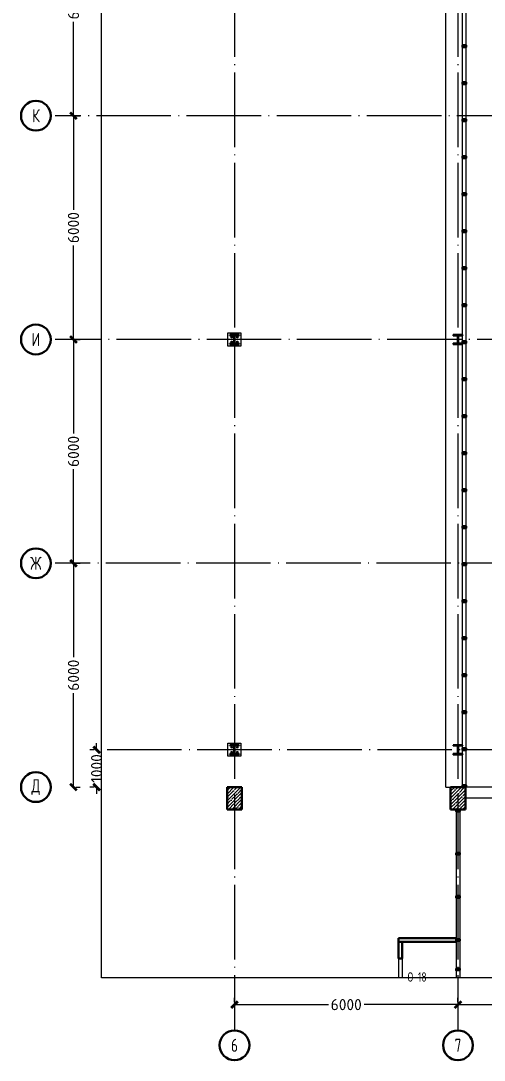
# Model space of a CAD drawing. Extents: x -965262 to 1142518, y -357520 to 71675.
# Drawn here: x -693946 to -681501, y -340597 to -312730 of the extents above; entities that cross this region are included whole.
import ezdxf

# ---------------------------------------------------------------- set-up
doc = ezdxf.new("R2010")
doc.units = 0
doc.header["$LTSCALE"] = 10
doc.linetypes.add('DOTE', pattern=[2.42, 2, -0.2, 0.02, -0.2])
doc.layers.get('0').update_dxf_attribs({"linetype": 'CONTINUOUS', "lineweight": 30})
doc.layers.get('Defpoints').update_dxf_attribs({"linetype": 'CONTINUOUS'})
doc.layers.add('DOTE', color=7, linetype='DOTE', lineweight=9)
doc.styles.add('GOST 2.304', font='isocpeur.ttf', dxfattribs={"width": 0.75, "height": 250})
doc.styles.get("Standard").update_dxf_attribs({"font": 'isocpeur.ttf', "height": 300})
doc.dimstyles.get("Standard").update_dxf_attribs({"dimscale": 100, "dimtxt": 300, "dimasz": 1.8, "dimexe": 1.8, "dimexo": 0.625, "dimgap": 0.9, "dimtad": 0, "dimdec": 0, "dimzin": 0, "dimdsep": 46, "dimtxsty": 'Standard', "dimblk": 'ARCHTICK', "dimcen": 0.9, "dimclrd": 256, "dimclre": 256, "dimclrt": 256, "dimadec": 0, "dimazin": 0, "dimtfac": 1, "dimtdec": 0, "dimtofl": 0, "dimtmove": 0, "dimatfit": 3, "dimfxl": 1, "dimtolj": 1, "dimtzin": 0, "dimlwd": 15, "dimlwe": 15, "dimarcsym": 0})
pattern_1 = [(45, (-663827.41, -348394.52), (-89.80256, 89.80256), []), (45, (-663737.6, -348394.52), (-89.80256, 89.80256), [158.75, -31.75, 0, -31.75])]

# ---------------------------------------------------------------- blocks, each defined once
blk = doc.blocks.new('_ArchTick')
at = {"color": 0, "linetype": 'ByBlock', "lineweight": 0, "const_width": 0.4}
blk.add_lwpolyline([(-0.5, -0.5), (0.5, 0.5)], dxfattribs=at)
blk = doc.blocks.new('*D2650')
at = {"lineweight": 15, "transparency": 16777216}
for p, q in [((-682207, -339045), (-682207, -338927)), ((-682207, -339107), (-679687, -339107)), ((-676207, -339107), (-678727, -339107)), ((-676207, -339045), (-676207, -338927))]:
    blk.add_line(p, q, dxfattribs=at)
at = {"layer": 'Defpoints', "color": 0, "lineweight": 30, "transparency": 16777216}
for p in [(-682207, -339107), (-682207, -339107), (-676207, -339107)]:
    blk.add_point(p, dxfattribs=at)
at = {"lineweight": 15, "transparency": 16777216, "xscale": 180, "yscale": 180, "zscale": 180, "rotation": 180}
blk.add_blockref('_ArchTick', (-682207, -339107), dxfattribs=at)
at = {"lineweight": 15, "transparency": 16777216, "xscale": 180, "yscale": 180, "zscale": 180}
blk.add_blockref('_ArchTick', (-676207, -339107), dxfattribs=at)
at = {"lineweight": 15, "transparency": 16777216, "insert": (-679207, -339107), "char_height": 300, "attachment_point": 5}
blk.add_mtext('\\A1;6000', dxfattribs=at)
blk = doc.blocks.new('*D2651')
at = {"lineweight": 15, "transparency": 16777216}
for p, q in [((-688207, -339045), (-688207, -338927)), ((-688207, -339107), (-685687, -339107)), ((-682207, -339107), (-684727, -339107)), ((-682207, -339045), (-682207, -338927))]:
    blk.add_line(p, q, dxfattribs=at)
at = {"layer": 'Defpoints', "color": 0, "lineweight": 30, "transparency": 16777216}
for p in [(-688207, -339107), (-688207, -339107), (-682207, -339107)]:
    blk.add_point(p, dxfattribs=at)
at = {"lineweight": 15, "transparency": 16777216, "xscale": 180, "yscale": 180, "zscale": 180, "rotation": 180}
blk.add_blockref('_ArchTick', (-688207, -339107), dxfattribs=at)
at = {"lineweight": 15, "transparency": 16777216, "xscale": 180, "yscale": 180, "zscale": 180}
blk.add_blockref('_ArchTick', (-682207, -339107), dxfattribs=at)
at = {"lineweight": 15, "transparency": 16777216, "insert": (-685207, -339107), "char_height": 300, "attachment_point": 5}
blk.add_mtext('\\A1;6000', dxfattribs=at)
blk = doc.blocks.new('*D2652')
at = {"lineweight": 15, "transparency": 16777216}
for p, q in [((-691909, -332275), (-691909, -332095)), ((-691971, -332275), (-692089, -332275)), ((-691971, -333275), (-692089, -333275)), ((-691909, -333275), (-691909, -333455))]:
    blk.add_line(p, q, dxfattribs=at)
at = {"layer": 'Defpoints', "color": 0, "lineweight": 30, "transparency": 16777216}
for p in [(-691909, -332275), (-691909, -332275), (-691909, -333275, 1451)]:
    blk.add_point(p, dxfattribs=at)
at = {"lineweight": 15, "transparency": 16777216, "xscale": 180, "yscale": 180, "zscale": 180}
for p, rotation in [((-691909, -332275), 270), ((-691909, -333275), 90)]:
    blk.add_blockref('_ArchTick', p, dxfattribs=dict(at, rotation=rotation))
at = {"lineweight": 15, "transparency": 16777216, "insert": (-691909, -332775), "char_height": 300, "attachment_point": 5, "rotation": 90}
blk.add_mtext('\\A1;1000', dxfattribs=at)
blk = doc.blocks.new('*D2653')
at = {"lineweight": 15, "transparency": 16777216}
for p, q in [((-692531, -327275), (-692531, -329795)), ((-692469, -327275), (-692351, -327275)), ((-692531, -333275), (-692531, -330755)), ((-692469, -333275), (-692351, -333275))]:
    blk.add_line(p, q, dxfattribs=at)
at = {"layer": 'Defpoints', "color": 0, "lineweight": 30, "transparency": 16777216}
for p in [(-692531, -327275), (-692531, -327275), (-692531, -333275, 1451)]:
    blk.add_point(p, dxfattribs=at)
at = {"lineweight": 15, "transparency": 16777216, "xscale": 180, "yscale": 180, "zscale": 180}
for p, rotation in [((-692531, -327275), 90), ((-692531, -333275), 270)]:
    blk.add_blockref('_ArchTick', p, dxfattribs=dict(at, rotation=rotation))
at = {"lineweight": 15, "transparency": 16777216, "insert": (-692531, -330275), "char_height": 300, "attachment_point": 5, "rotation": 90}
blk.add_mtext('\\A1;6000', dxfattribs=at)
blk = doc.blocks.new('*D2654')
at = {"lineweight": 15, "transparency": 16777216}
for p, q in [((-692531, -321275), (-692531, -323795)), ((-692469, -321275), (-692351, -321275)), ((-692531, -327275), (-692531, -324755)), ((-692469, -327275), (-692351, -327275))]:
    blk.add_line(p, q, dxfattribs=at)
at = {"layer": 'Defpoints', "color": 0, "lineweight": 30, "transparency": 16777216}
for p in [(-692531, -321275), (-692531, -321275), (-692531, -327275, 1451)]:
    blk.add_point(p, dxfattribs=at)
at = {"lineweight": 15, "transparency": 16777216, "xscale": 180, "yscale": 180, "zscale": 180}
for p, rotation in [((-692531, -321275), 90), ((-692531, -327275), 270)]:
    blk.add_blockref('_ArchTick', p, dxfattribs=dict(at, rotation=rotation))
at = {"lineweight": 15, "transparency": 16777216, "insert": (-692531, -324275), "char_height": 300, "attachment_point": 5, "rotation": 90}
blk.add_mtext('\\A1;6000', dxfattribs=at)
blk = doc.blocks.new('*D2655')
at = {"lineweight": 15, "transparency": 16777216}
for p, q in [((-692531, -315275), (-692531, -317795)), ((-692469, -315275), (-692351, -315275)), ((-692531, -321275), (-692531, -318755)), ((-692469, -321275), (-692351, -321275))]:
    blk.add_line(p, q, dxfattribs=at)
at = {"layer": 'Defpoints', "color": 0, "lineweight": 30, "transparency": 16777216}
for p in [(-692531, -315275), (-692531, -315275), (-692531, -321275, 1451)]:
    blk.add_point(p, dxfattribs=at)
at = {"lineweight": 15, "transparency": 16777216, "xscale": 180, "yscale": 180, "zscale": 180}
for p, rotation in [((-692531, -315275), 90), ((-692531, -321275), 270)]:
    blk.add_blockref('_ArchTick', p, dxfattribs=dict(at, rotation=rotation))
at = {"lineweight": 15, "transparency": 16777216, "insert": (-692531, -318275), "char_height": 300, "attachment_point": 5, "rotation": 90}
blk.add_mtext('\\A1;6000', dxfattribs=at)
blk = doc.blocks.new('*D2656')
at = {"lineweight": 15, "transparency": 16777216}
for p, q in [((-692531, -309275), (-692531, -311795)), ((-692469, -309275), (-692351, -309275)), ((-692531, -315275), (-692531, -312755)), ((-692469, -315275), (-692351, -315275))]:
    blk.add_line(p, q, dxfattribs=at)
at = {"layer": 'Defpoints', "color": 0, "lineweight": 30, "transparency": 16777216}
for p in [(-692531, -309275), (-692531, -309275), (-692531, -315275, 1451)]:
    blk.add_point(p, dxfattribs=at)
at = {"lineweight": 15, "transparency": 16777216, "xscale": 180, "yscale": 180, "zscale": 180}
for p, rotation in [((-692531, -309275), 90), ((-692531, -315275), 270)]:
    blk.add_blockref('_ArchTick', p, dxfattribs=dict(at, rotation=rotation))
at = {"lineweight": 15, "transparency": 16777216, "insert": (-692531, -312275), "char_height": 300, "attachment_point": 5, "rotation": 90}
blk.add_mtext('\\A1;6000', dxfattribs=at)

msp = doc.modelspace()

# ---------------------------------------------------------------- hatches: boundary and pattern name
at = {"lineweight": 15}
h = msp.add_hatch(dxfattribs=at)
h.set_pattern_fill('ANSI35', color=256, scale=20, style=0)
h.set_pattern_definition(pattern_1)
h.paths.add_polyline_path([(-688007.4, -333274.5), (-688407.4, -333274.5), (-688407.4, -333874.5), (-688007.4, -333874.5)])
h = msp.add_hatch(dxfattribs=at)
h.set_pattern_fill('ANSI35', color=256, scale=20, style=0)
h.set_pattern_definition(pattern_1)
h.paths.add_polyline_path([(-682007.4, -333274.5), (-682407.4, -333274.5), (-682407.4, -333874.5), (-682007.4, -333874.5)])

# ---------------------------------------------------------------- linework, layer by layer
for p, q in [((-682532.4, -333274.5, -3259.8), (-682532.4, -303464.5, -3259.8)), ((-688382.4, -321449.5, -3259.8), (-688382.4, -321099.5, -3259.8)), ((-688382.4, -321099.5, -3259.8), (-688032.4, -321099.5, -3259.8)), ((-688032.4, -321099.5, -3259.8), (-688032.4, -321449.5, -3259.8)), ((-688032.4, -321449.5, -3259.8), (-688382.4, -321449.5, -3259.8)), ((-688382.4, -332449.5, -3259.8), (-688382.4, -332099.5, -3259.8)), ((-688382.4, -332099.5, -3259.8), (-688032.4, -332099.5, -3259.8)), ((-688032.4, -332099.5, -3259.8), (-688032.4, -332449.5, -3259.8)), ((-688032.4, -332449.5, -3259.8), (-688382.4, -332449.5, -3259.8)), ((-676007.4, -333274.5, -3259.8), (-682007.8, -333274.5, -3259.8)), ((-679982.4, -333574.5, -3259.8), (-682007.8, -333574.5, -3259.8))]:
    msp.add_line(p, q, dxfattribs=at)
at = {"color": 3, "lineweight": 15}
for p, q in [((-682082.4, -333224.5, -3259.8), (-682082.4, -303514.5, -3259.8)), ((-681982.4, -333224.5, -3259.8), (-681982.4, -303514.5, -3259.8)), ((-682257.8, -333925.3, -3259.8), (-682257.8, -335033.3, -3259.8)), ((-682157.8, -333925.3, -3259.8), (-682157.8, -335033.3, -3259.8)), ((-682257.8, -335083.3, -3259.8), (-682257.8, -336191.5, -3259.8)), ((-682157.8, -335083.3, -3259.8), (-682157.8, -336191.5, -3259.8)), ((-682257.8, -336241.5, -3259.8), (-682257.8, -337349.5, -3259.8)), ((-682157.8, -336241.5, -3259.8), (-682157.8, -337349.5, -3259.8)), ((-682257.8, -337399.5, -3259.8), (-682257.8, -338137, -3259.8)), ((-682157.8, -337399.5, -3259.8), (-682157.8, -338137, -3259.8)), ((-682257.8, -338187, -3259.8), (-682257.8, -338387.7, -3259.8)), ((-682157.8, -338187, -3259.8), (-682157.8, -338387.7, -3259.8))]:
    msp.add_line(p, q, dxfattribs=at)
at = {"lineweight": 30}
for p, q in [((-688332.4, -321149.5, -3259.8), (-688332.4, -321163.5, -3259.8)), ((-688082.4, -321149.5, -3259.8), (-688332.4, -321149.5, -3259.8)), ((-688332.4, -321163.5, -3259.8), (-688231.9, -321163.5, -3259.8)), ((-688211.9, -321183.5, -3259.8), (-688211.9, -321365.5, -3259.8)), ((-688202.9, -321365.5, -3259.8), (-688202.9, -321183.5, -3259.8)), ((-688182.9, -321163.5, -3259.8), (-688082.4, -321163.5, -3259.8)), ((-688082.4, -321163.5, -3259.8), (-688082.4, -321149.5, -3259.8)), ((-682332.4, -321149.5, -3259.8), (-682332.4, -321163.5, -3259.8)), ((-682082.4, -321149.5, -3259.8), (-682332.4, -321149.5, -3259.8)), ((-682332.4, -321163.5, -3259.8), (-682231.9, -321163.5, -3259.8)), ((-682211.9, -321183.5, -3259.8), (-682211.9, -321365.5, -3259.8)), ((-682202.9, -321365.5, -3259.8), (-682202.9, -321183.5, -3259.8)), ((-682182.9, -321163.5, -3259.8), (-682082.4, -321163.5, -3259.8)), ((-682082.4, -321163.5, -3259.8), (-682082.4, -321149.5, -3259.8)), ((-688332.4, -321385.5, -3259.8), (-688332.4, -321399.5, -3259.8)), ((-688231.9, -321385.5, -3259.8), (-688332.4, -321385.5, -3259.8)), ((-688332.4, -321399.5, -3259.8), (-688082.4, -321399.5, -3259.8)), ((-688082.4, -321385.5, -3259.8), (-688182.9, -321385.5, -3259.8)), ((-688082.4, -321399.5, -3259.8), (-688082.4, -321385.5, -3259.8)), ((-682332.4, -321385.5, -3259.8), (-682332.4, -321399.5, -3259.8)), ((-682231.9, -321385.5, -3259.8), (-682332.4, -321385.5, -3259.8)), ((-682332.4, -321399.5, -3259.8), (-682082.4, -321399.5, -3259.8)), ((-682082.4, -321385.5, -3259.8), (-682182.9, -321385.5, -3259.8)), ((-682082.4, -321399.5, -3259.8), (-682082.4, -321385.5, -3259.8)), ((-688332.4, -332149.5, -3259.8), (-688332.4, -332163.5, -3259.8)), ((-688082.4, -332149.5, -3259.8), (-688332.4, -332149.5, -3259.8)), ((-688332.4, -332163.5, -3259.8), (-688231.9, -332163.5, -3259.8)), ((-688211.9, -332183.5, -3259.8), (-688211.9, -332365.5, -3259.8)), ((-688202.9, -332365.5, -3259.8), (-688202.9, -332183.5, -3259.8)), ((-688182.9, -332163.5, -3259.8), (-688082.4, -332163.5, -3259.8)), ((-688082.4, -332163.5, -3259.8), (-688082.4, -332149.5, -3259.8)), ((-682332.4, -332149.5, -3259.8), (-682332.4, -332163.5, -3259.8)), ((-682082.4, -332149.5, -3259.8), (-682332.4, -332149.5, -3259.8)), ((-682332.4, -332163.5, -3259.8), (-682231.9, -332163.5, -3259.8)), ((-682211.9, -332183.5, -3259.8), (-682211.9, -332365.5, -3259.8)), ((-682202.9, -332365.5, -3259.8), (-682202.9, -332183.5, -3259.8)), ((-682182.9, -332163.5, -3259.8), (-682082.4, -332163.5, -3259.8)), ((-682082.4, -332163.5, -3259.8), (-682082.4, -332149.5, -3259.8)), ((-688332.4, -332385.5, -3259.8), (-688332.4, -332399.5, -3259.8)), ((-688231.9, -332385.5, -3259.8), (-688332.4, -332385.5, -3259.8)), ((-688332.4, -332399.5, -3259.8), (-688082.4, -332399.5, -3259.8)), ((-688082.4, -332385.5, -3259.8), (-688182.9, -332385.5, -3259.8)), ((-688082.4, -332399.5, -3259.8), (-688082.4, -332385.5, -3259.8)), ((-682332.4, -332385.5, -3259.8), (-682332.4, -332399.5, -3259.8)), ((-682231.9, -332385.5, -3259.8), (-682332.4, -332385.5, -3259.8)), ((-682332.4, -332399.5, -3259.8), (-682082.4, -332399.5, -3259.8)), ((-682082.4, -332385.5, -3259.8), (-682182.9, -332385.5, -3259.8)), ((-682082.4, -332399.5, -3259.8), (-682082.4, -332385.5, -3259.8)), ((-688407.4, -333274.5, -3259.8), (-688407.4, -333874.5, -3259.8)), ((-688007.4, -333274.5, -3259.8), (-688407.4, -333274.5, -3259.8)), ((-688007.4, -333874.5, -3259.8), (-688007.4, -333274.5, -3259.8)), ((-682407.4, -333274.5, -3259.8), (-682407.4, -333874.5, -3259.8)), ((-682007.4, -333274.5, -3259.8), (-682407.4, -333274.5, -3259.8)), ((-682007.4, -333874.5, -3259.8), (-682007.4, -333274.5, -3259.8)), ((-688407.4, -333874.5, -3259.8), (-688007.4, -333874.5, -3259.8)), ((-682407.4, -333874.5, -3259.8), (-682007.4, -333874.5, -3259.8))]:
    msp.add_line(p, q, dxfattribs=at)
at = {"lineweight": 0}
msp.add_line((-682532.4, -333274.5, -3259.8), (-682332.4, -333274.5, -3259.8), dxfattribs=at)
at = {"color": 30}
for p, q in [((-683807, -337324.5, -3211.1), (-682257.4, -337324.5, -3211.1)), ((-683807, -337424.5, -3211.1), (-683807, -337324.5, -3211.1)), ((-683807, -337424.5, -3211.1), (-683807, -337424.5, -3211.1)), ((-682257.4, -337424.5, -3211.1), (-683807, -337424.5, -3211.1)), ((-683807, -337424.5, -3211.1), (-683707, -337424.5, -3211.1)), ((-683807, -337874.1, -3211.1), (-683807, -337424.5, -3211.1)), ((-683707, -337424.5, -3211.1), (-683707, -337874.1, -3211.1)), ((-682257.4, -337324.5, -3211.1), (-682257.4, -337424.5, -3211.1)), ((-683807, -337874.1, -3211.1), (-683707, -337874.1, -3211.1))]:
    msp.add_line(p, q, dxfattribs=at)
at = {"color": 30, "lineweight": 15}
for p, q in [((-683807, -337874.1, -3211.1), (-683807, -338387.7, -3211.1)), ((-683707, -337874.1, -3211.1), (-683707, -338387.7, -3211.1))]:
    msp.add_line(p, q, dxfattribs=at)
at = {"color": 0, "lineweight": 5}
msp.add_lwpolyline([(-691781.7, -299595.4), (-661072.4, -299595.4), (-661072.4, -338387.7), (-691781.7, -338387.7)], close=True, dxfattribs=at)
at = {"color": 3, "elevation": -3259.8}
for points in [[(-682082.4, -313434.5), (-682082.4, -313384.5), (-681982.4, -313384.5), (-681982.4, -313434.5)], [(-682082.4, -314426.5), (-682082.4, -314376.5), (-681982.4, -314376.5), (-681982.4, -314426.5)], [(-682082.4, -315418.5), (-682082.4, -315368.5), (-681982.4, -315368.5), (-681982.4, -315418.5)], [(-682082.4, -316410.5), (-682082.4, -316360.5), (-681982.4, -316360.5), (-681982.4, -316410.5)], [(-682082.4, -317402.5), (-682082.4, -317352.5), (-681982.4, -317352.5), (-681982.4, -317402.5)], [(-682082.4, -318394.5), (-682082.4, -318344.5), (-681982.4, -318344.5), (-681982.4, -318394.5)], [(-682082.4, -319386.5), (-682082.4, -319336.5), (-681982.4, -319336.5), (-681982.4, -319386.5)], [(-682082.4, -320378.5), (-682082.4, -320328.5), (-681982.4, -320328.5), (-681982.4, -320378.5)], [(-682082.4, -321370.5), (-682082.4, -321320.5), (-681982.4, -321320.5), (-681982.4, -321370.5)], [(-682082.4, -322362.5), (-682082.4, -322312.5), (-681982.4, -322312.5), (-681982.4, -322362.5)], [(-682082.4, -323354.5), (-682082.4, -323304.5), (-681982.4, -323304.5), (-681982.4, -323354.5)], [(-682082.4, -324346.5), (-682082.4, -324296.5), (-681982.4, -324296.5), (-681982.4, -324346.5)], [(-682082.4, -325338.5), (-682082.4, -325288.5), (-681982.4, -325288.5), (-681982.4, -325338.5)], [(-682082.4, -326330.5), (-682082.4, -326280.5), (-681982.4, -326280.5), (-681982.4, -326330.5)], [(-682082.4, -327322.5), (-682082.4, -327272.5), (-681982.4, -327272.5), (-681982.4, -327322.5)], [(-682082.4, -328314.5), (-682082.4, -328264.5), (-681982.4, -328264.5), (-681982.4, -328314.5)], [(-682082.4, -329306.5), (-682082.4, -329256.5), (-681982.4, -329256.5), (-681982.4, -329306.5)], [(-682082.4, -330298.5), (-682082.4, -330248.5), (-681982.4, -330248.5), (-681982.4, -330298.5)], [(-682082.4, -331290.5), (-682082.4, -331240.5), (-681982.4, -331240.5), (-681982.4, -331290.5)], [(-682082.4, -332282.5), (-682082.4, -332232.5), (-681982.4, -332232.5), (-681982.4, -332282.5)], [(-682082.4, -333274.5), (-682082.4, -333224.5), (-681982.4, -333224.5), (-681982.4, -333274.5)], [(-682257.8, -333875.3), (-682257.8, -333925.3), (-682157.8, -333925.3), (-682157.8, -333875.3)], [(-682257.8, -335033.3), (-682257.8, -335083.3), (-682157.8, -335083.3), (-682157.8, -335033.3)], [(-682257.8, -336191.5), (-682257.8, -336241.5), (-682157.8, -336241.5), (-682157.8, -336191.5)], [(-682257.8, -337349.5), (-682257.8, -337399.5), (-682157.8, -337399.5), (-682157.8, -337349.5)], [(-682257.8, -338137), (-682257.8, -338187), (-682157.8, -338187), (-682157.8, -338137)]]:
    msp.add_lwpolyline(points, close=True, dxfattribs=at)
at = {"lineweight": 15}
for centre in [(-688282.4, -321214.5, -3259.8), (-688132.4, -321214.5, -3259.8), (-688282.4, -321334.5, -3259.8), (-688132.4, -321334.5, -3259.8), (-688282.4, -332214.5, -3259.8), (-688282.4, -332334.5, -3259.8), (-688132.4, -332214.5, -3259.8), (-688132.4, -332334.5, -3259.8)]:
    msp.add_circle(centre, 16, dxfattribs=at)
at = {"lineweight": 30}
for centre, start, end in [((-688231.9, -321183.5, -3259.8), 0, 90), ((-688182.9, -321183.5, -3259.8), 90, 180), ((-682231.9, -321183.5, -3259.8), 0, 90), ((-682182.9, -321183.5, -3259.8), 90, 180), ((-688231.9, -321365.5, -3259.8), 270, 0), ((-688182.9, -321365.5, -3259.8), 180, 270), ((-682231.9, -321365.5, -3259.8), 270, 0), ((-682182.9, -321365.5, -3259.8), 180, 270), ((-688231.9, -332183.5, -3259.8), 0, 90), ((-688182.9, -332183.5, -3259.8), 90, 180), ((-682231.9, -332183.5, -3259.8), 0, 90), ((-682182.9, -332183.5, -3259.8), 90, 180), ((-688231.9, -332365.5, -3259.8), 270, 0), ((-688182.9, -332365.5, -3259.8), 180, 270), ((-682231.9, -332365.5, -3259.8), 270, 0), ((-682182.9, -332365.5, -3259.8), 180, 270)]:
    msp.add_arc(centre, 20, start, end, dxfattribs=at)
at = {"layer": 'DOTE', "ltscale": 100, "extrusion": (0, -1, 0)}
for p, q in [((-688207.4, -299595.4, -4711.1), (-688207.4, -339797.4, -4711.1)), ((-682207.4, -299595.4, -4711.1), (-682207.4, -339797.4, -4711.1))]:
    msp.add_line(p, q, dxfattribs=at)
at = {"layer": 'DOTE', "ltscale": 100}
for p, q in [((-693938.9, -315274.5), (-693945.6, -315274.5)), ((-675393.2, -315274.5, -4711.1), (-693022.3, -315274.5, -4711.1)), ((-693938.9, -321274.5), (-693945.6, -321274.5)), ((-670010.6, -321274.5, -4711.1), (-693022.3, -321274.5, -4711.1)), ((-693938.9, -327274.5), (-693945.6, -327274.5)), ((-670298.5, -327274.5, -4711.1), (-693022.3, -327274.5, -4711.1)), ((-670268.3, -332274.5, -4711.1), (-691781.7, -332274.5, -3477.1))]:
    msp.add_line(p, q, dxfattribs=at)
at = {"layer": 'DOTE', "linetype": 'Continuous', "lineweight": 30}
for centre in [(-693538.9, -315274.5), (-693538.9, -321274.5), (-693538.9, -327274.5), (-693538.9, -333274.5), (-688207.4, -340197.4, -1451.3), (-682207.4, -340197.4, -1451.3)]:
    msp.add_circle(centre, 400, dxfattribs=at)

# ---------------------------------------------------------------- texts
at = {"color": 5, "width": 0.75}
msp.add_text('О-18', height=250, dxfattribs=at).set_placement((-683558, -338491.1, 14803.3))
at = {"layer": 'DOTE', "linetype": 'Continuous', "lineweight": 30, "ltscale": 100, "char_height": 350, "width": 800, "attachment_point": 5, "style": 'GOST 2.304'}
for s, insert in [('К', (-693538.9, -315274.5)), ('И', (-693538.9, -321274.5)), ('Ж', (-693538.9, -327274.5)), ('Д', (-693538.9, -333274.5)), ('6', (-688207.4, -340197.4, -1451.3)), ('7', (-682207.4, -340197.4, -1451.3))]:
    msp.add_mtext(s, dxfattribs=dict(at, insert=insert))

# ---------------------------------------------------------------- dimensions: what is measured, and where the dimension line sits
at = {"lineweight": 15}
for base, p1, p2, picture, middle in [((-692531.3, -309274.5, -4711.1), (-692531.3, -315274.5, -3259.8), (-692531.3, -309274.5, -4711.1), '*D2656', (-692531.3, -312274.5, -4711.1)), ((-692531.3, -315274.5, -4711.1), (-692531.3, -321274.5, -3259.8), (-692531.3, -315274.5, -4711.1), '*D2655', (-692531.3, -318274.5, -4711.1)), ((-692531.3, -321274.5, -4711.1), (-692531.3, -327274.5, -3259.8), (-692531.3, -321274.5, -4711.1), '*D2654', (-692531.3, -324274.5, -4711.1)), ((-692531.3, -327274.5, -4711.1), (-692531.3, -333274.5, -3259.8), (-692531.3, -327274.5, -4711.1), '*D2653', (-692531.3, -330274.5, -4711.1)), ((-691908.5, -332274.5, -4711.1), (-691908.5, -333274.5, -3259.8), (-691908.5, -332274.5, -4711.1), '*D2652', (-691908.5, -332774.5, -4711.1))]:
    dim = msp.add_linear_dim(base=base, p1=p1, p2=p2, angle=90, dimstyle='Standard', dxfattribs=at)
    dim.commit()
    dim.dimension.update_dxf_attribs({"geometry": picture, "text_midpoint": middle})
for base, p1, p2, picture, middle in [((-688207.4, -339107), (-682207.4, -339107), (-688207.4, -339107), '*D2651', (-685207.4, -339107)), ((-682207.4, -339107), (-676207.4, -339107), (-682207.4, -339107), '*D2650', (-679207.4, -339107))]:
    dim = msp.add_linear_dim(base=base, p1=p1, p2=p2, dimstyle='Standard', dxfattribs=at)
    dim.commit()
    dim.dimension.update_dxf_attribs({"geometry": picture, "text_midpoint": middle})

doc.saveas('drawing.dxf')
